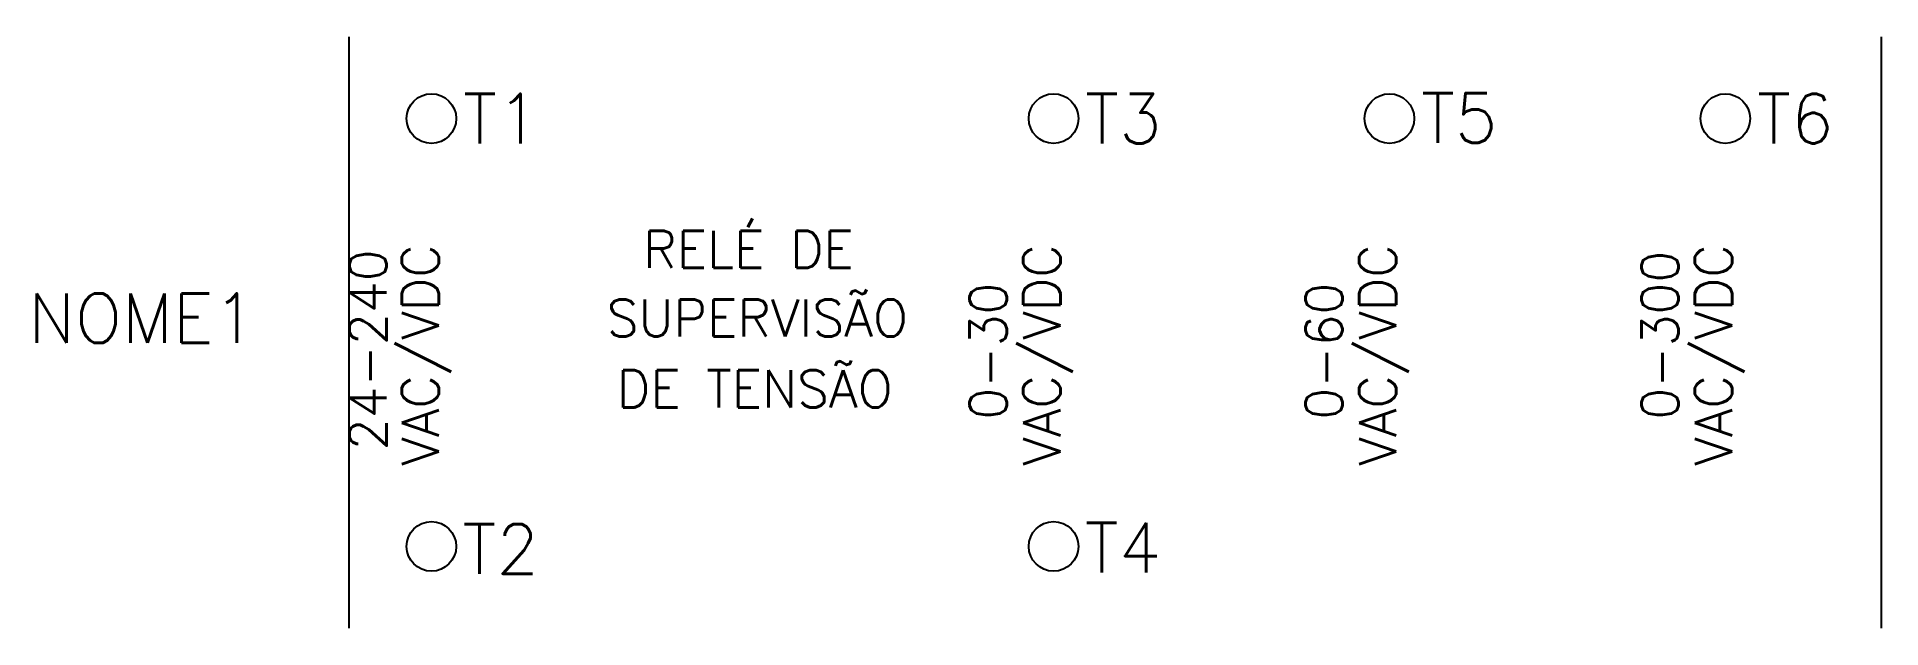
# Model space of a CAD drawing. Extents: x 325.6 to 400, y 201.1 to 224.9.
import ezdxf
from ezdxf.enums import TextEntityAlignment as Align

# ---------------------------------------------------------------- set-up
doc = ezdxf.new("R2010")
doc.units = 0
doc.header["$MEASUREMENT"] = 0
doc.layers.get('0').update_dxf_attribs({"linetype": 'CONTINUOUS'})
doc.styles.add('ROMANS', font='romans')

msp = doc.modelspace()

# ---------------------------------------------------------------- linework, layer by layer
at = {"color": 0}
for p, q in [((338.206, 201.082), (338.206, 224.916)), ((399.965, 224.916), (399.965, 201.082))]:
    msp.add_line(p, q, dxfattribs=at)
at = {"color": 0, "linetype": 'Continuous'}
for centre in [(341.525, 221.624), (366.605, 221.624), (380.145, 221.624), (393.685, 221.624), (341.525, 204.375), (366.605, 204.375)]:
    msp.add_circle(centre, 1, dxfattribs=at)

# ---------------------------------------------------------------- texts
at = {"char_height": 1.5, "attachment_point": 1, "style": 'ROMANS'}
for s, width, heights, insert in [('RELÉ DE ', 11.55102, [0], (350.065, 217.1)), ('SUPERVISÃO ', 29.23556, [9.89], (348.589, 214.335)), ('DE TENSÃO ', 29.23556, [9.89], (349.001, 211.48))]:
    msp.add_mtext_dynamic_manual_height_columns(s, width=width, gutter_width=10, heights=heights, dxfattribs=dict(at, insert=insert))
at = {"char_height": 1.5, "attachment_point": 1, "rotation": 90, "style": 'ROMANS'}
for s, insert in [('   VAC/VDC', (340.328, 207.622)), ('   VAC/VDC', (365.38, 207.622)), ('   VAC/VDC', (378.92, 207.622)), ('   VAC/VDC', (392.46, 207.622)), ('   24-240 ', (338.218, 208.25)), ('   0-300 ', (390.299, 209.483)), ('   0-30 ', (363.219, 209.483)), ('   0-60 ', (376.759, 209.483))]:
    msp.add_mtext_dynamic_manual_height_columns(s, width=2, gutter_width=10, heights=[0], dxfattribs=dict(at, insert=insert))
at = {"style": 'ROMANS'}
for tag, p in [('T1', (342.796, 220.624)), ('T3', (367.875, 220.624)), ('T5', (381.414, 220.651)), ('T6', (394.959, 220.621)), ('T2', (342.773, 203.273)), ('T4', (367.859, 203.322))]:
    msp.add_attdef(tag, p, '', height=2, dxfattribs=at)
at = {"style": 'ROMANS', "flags": 4}
msp.add_attdef('NOME1', text='NOME1', height=2, dxfattribs=at).set_placement((329.864, 213.576), align=Align.MIDDLE_CENTER)

doc.saveas('drawing.dxf')
